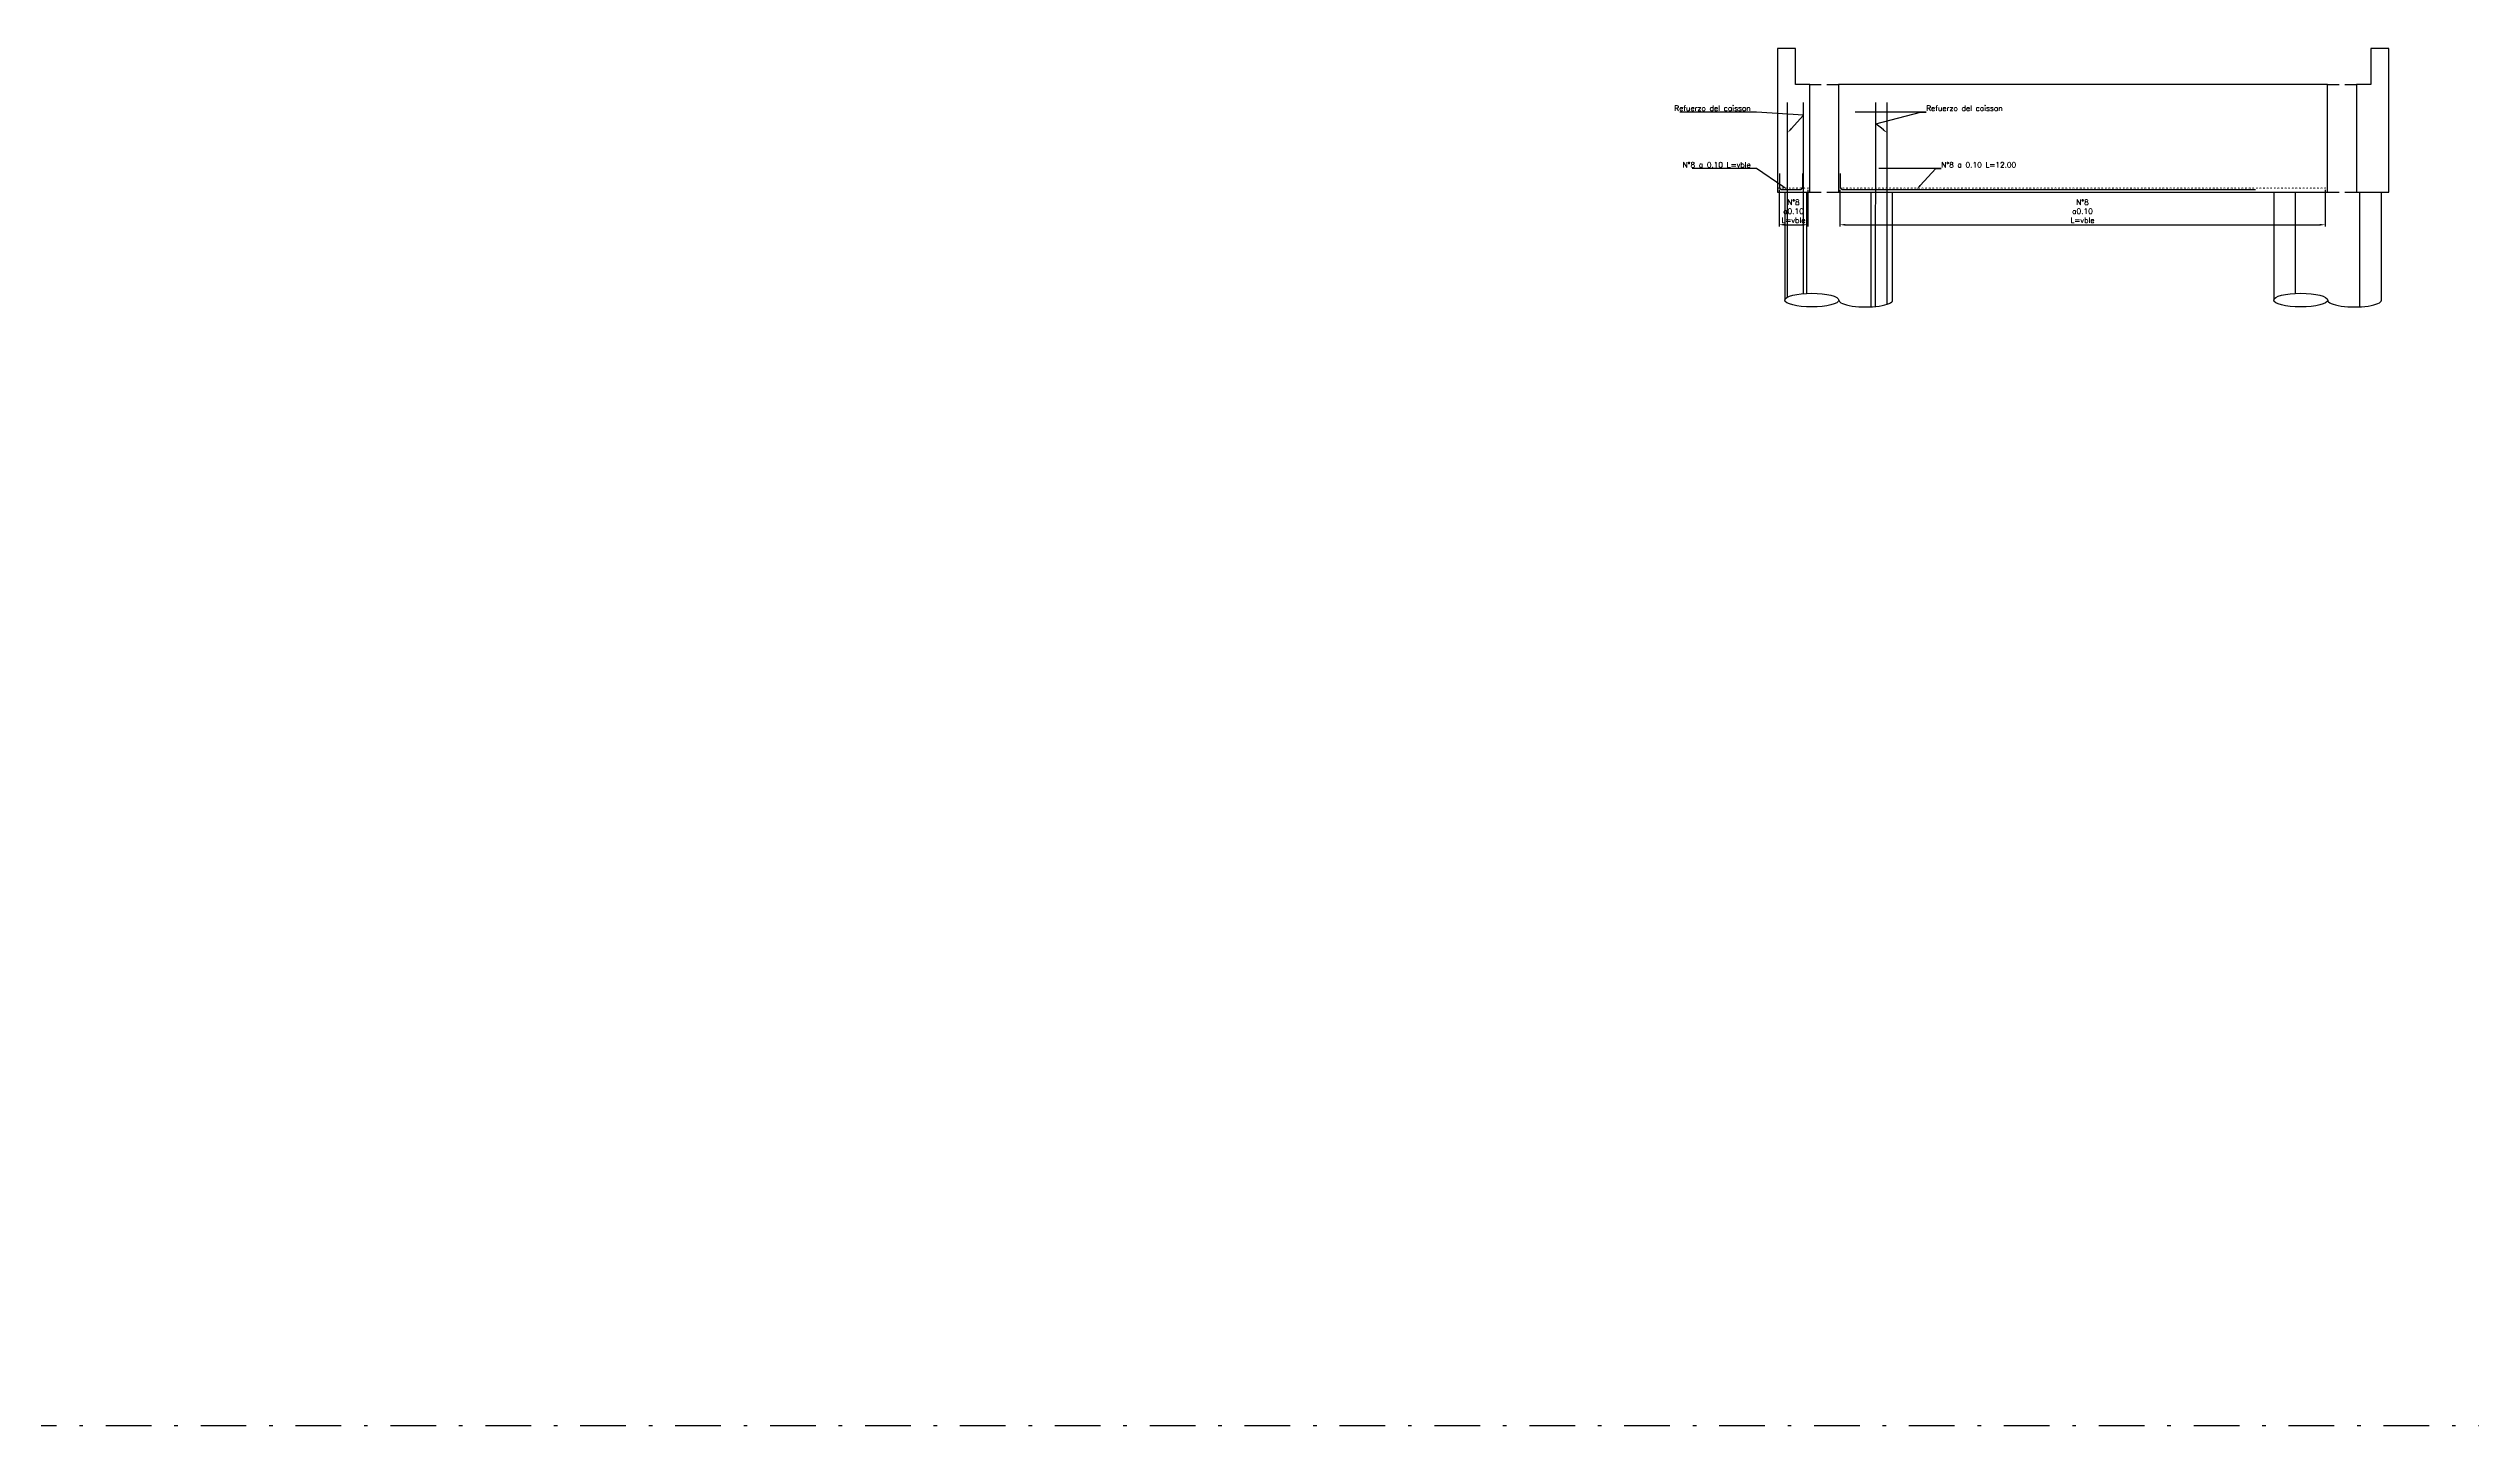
# Model space of a CAD drawing. Header units: metres. Extents: x 1080427 to 1081241, y 976768 to 977191.
# Drawn here: x 1080711.5 to 1080778.9, y 976987.8 to 977026.1 of the extents above; entities that cross this region are included whole.
import ezdxf
from ezdxf import colors
from ezdxf.entities.mleader import LeaderData, LeaderLine
from ezdxf.math import Vec2, Vec3

# ---------------------------------------------------------------- set-up
doc = ezdxf.new("R2010")
doc.units = ezdxf.units.M
doc.header["$LTSCALE"] = 25.4
doc.linetypes.add('DASHDOT', pattern=[1, 0.5, -0.25, 0, -0.25])
doc.linetypes.add('HIDDEN', pattern=[0.375, 0.25, -0.125])
for name, color, linetype in [('CONTRAPESO', 3, 'Continuous'), ('COT', 1, 'Continuous'), ('EJE PUENTE', 41, 'DASHDOT'), ('PROY', 9, 'HIDDEN'), ('REF', 6, 'Continuous')]:
    doc.layers.add(name, color=color, linetype=linetype)
doc.layers.add('COTA', color=1, linetype='Continuous', lineweight=30)
doc.layers.add('COTACIM', color=20, linetype='Continuous', lineweight=5)
doc.styles.add('romans', font='romans.shx')
doc.dimstyles.new('Copy 75', dxfattribs={"dimtxt": 0.15, "dimasz": 0.15, "dimexe": 0.05, "dimexo": 0.05, "dimgap": 0.05, "dimtad": 1, "dimzin": 0, "dimdsep": 46, "dimtxsty": 'romans', "dimcen": 0.002, "dimclrd": 1, "dimclre": 1, "dimclrt": 3, "dimadec": 4, "dimazin": 0, "dimtfac": 1, "dimtofl": 0, "dimtmove": 1, "dimatfit": 3, "dimfxl": 1, "dimtolj": 1, "dimtzin": 0, "dimarcsym": 1})

# ---------------------------------------------------------------- blocks, each defined once
blk = doc.blocks.new('*U1244')
at = {"layer": 'REF', "ltscale": 0.1, "const_width": 0.04}
blk.add_lwpolyline([(-0.00634999992325902, 0, 1), (0.00634999992325902, 0, 1)], format="xyb", close=True, dxfattribs=at)
blk = doc.blocks.new('*U1245')
at = {"layer": 'COTA', "color": 0, "linetype": 'ByBlock', "lineweight": -2, "transparency": 16777216}
for p in [(0, 0), (0.1, 0), (0.2, 0), (0.3, 0), (0.4, 0), (0.5, 0), (0.6000000000000001, 0), (0.7000000000000001, 0), (0.8, 0)]:
    blk.add_blockref('*U1244', p, dxfattribs=at)
blk = doc.blocks.new('*U1248')
at = {"layer": 'REF', "ltscale": 0.1, "const_width": 0.04}
blk.add_lwpolyline([(-0.00634999992325902, 0, 1), (0.00634999992325902, 0, 1)], format="xyb", close=True, dxfattribs=at)
blk = doc.blocks.new('*U1246')
at = {"layer": 'COTA', "color": 0, "linetype": 'ByBlock', "lineweight": -2, "transparency": 16777216}
for p in [(0, 0), (0.1, 0), (0.2, 0), (0.3, 0), (0.4, 0), (0.5, 0), (0.6000000000000001, 0), (0.7000000000000001, 0), (0.8, 0), (0.9, 0), (1, 0), (1.1, 0), (1.2, 0), (1.3, 0), (1.4, 0), (1.5, 0), (1.6, 0), (1.7, 0), (1.8, 0), (1.9, 0), (2, 0), (2.1, 0), (2.2, 0), (2.3, 0), (2.4, 0), (2.5, 0), (2.6, 0), (2.7, 0), (2.8, 0), (2.9, 0), (3, 0), (3.1, 0), (3.2, 0), (3.3, 0), (3.4, 0), (3.5, 0), (3.6, 0), (3.7, 0), (3.8, 0), (3.9, 0), (4, 0), (4.100000000000001, 0), (4.2, 0), (4.3, 0), (4.4, 0), (4.5, 0), (4.600000000000001, 0), (4.7, 0), (4.800000000000001, 0), (4.9, 0), (5, 0), (5.100000000000001, 0), (5.2, 0), (5.300000000000001, 0), (5.4, 0), (5.5, 0), (5.600000000000001, 0), (5.7, 0), (5.800000000000001, 0), (5.9, 0), (6, 0), (6.100000000000001, 0), (6.2, 0), (6.300000000000001, 0), (6.4, 0), (6.5, 0), (6.600000000000001, 0), (6.7, 0), (6.800000000000001, 0), (6.9, 0), (7, 0), (7.100000000000001, 0), (7.2, 0), (7.300000000000001, 0), (7.4, 0), (7.5, 0), (7.600000000000001, 0), (7.7, 0), (7.800000000000001, 0), (7.9, 0), (8, 0), (8.1, 0), (8.200000000000001, 0), (8.3, 0), (8.4, 0), (8.5, 0), (8.6, 0), (8.700000000000001, 0), (8.8, 0), (8.9, 0), (9, 0), (9.1, 0), (9.200000000000001, 0), (9.3, 0), (9.4, 0), (9.5, 0), (9.600000000000001, 0), (9.700000000000001, 0), (9.8, 0), (9.9, 0), (10, 0), (10.1, 0), (10.2, 0), (10.3, 0), (10.4, 0), (10.5, 0), (10.6, 0), (10.7, 0), (10.8, 0), (10.9, 0), (11, 0), (11.1, 0), (11.2, 0), (11.3, 0), (11.4, 0), (11.5, 0), (11.6, 0), (11.7, 0), (11.8, 0), (11.9, 0), (12, 0), (12.1, 0), (12.2, 0), (12.3, 0), (12.4, 0), (12.5, 0), (12.6, 0), (12.7, 0), (12.8, 0), (12.9, 0), (13, 0), (13.1, 0), (13.2, 0), (13.3, 0), (13.4, 0), (13.5, 0)]:
    blk.add_blockref('*U1248', p, dxfattribs=at)
blk = doc.blocks.new('*D1249')
at = {"layer": 'COTA', "color": 1, "lineweight": -2, "transparency": 16777216}
for p, q in [((1080759.609408558, 977022.1923395449), (1080759.609394463, 977021.1671502759)), ((1080760.409563848, 977022.1834924141), (1080760.409549874, 977021.1671392741)), ((1080759.75939515, 977021.2171482135), (1080760.259550561, 977021.2171413366))]:
    blk.add_line(p, q, dxfattribs=at)
at = {"layer": 'COTA', "color": 1, "transparency": 16777216}
for points in [[(1080759.759395494, 977021.2421482136), (1080759.759394806, 977021.1921482135), (1080759.60939515, 977021.217150276)], [(1080760.259550905, 977021.2421413367), (1080760.259550218, 977021.1921413366), (1080760.409550561, 977021.2171392741)]]:
    blk.add_solid(points, dxfattribs=at)
at = {"layer": 'Defpoints', "color": 0, "transparency": 16777216}
for p in [(1080759.609409246, 977022.2423395449), (1080760.409564536, 977022.2334924141), (1080760.409550561, 977021.2171392741)]:
    blk.add_point(p, dxfattribs=at)
at = {"layer": 'COTA', "color": 3, "transparency": 16777216, "insert": (1080760.00947801, 977021.592144776), "char_height": 0.15, "attachment_point": 5, "rotation": 359.99921220704834, "style": 'romans'}
blk.add_mtext('\\A1;N°8\\Pa0.10\\PL=vble', dxfattribs=at)
blk = doc.blocks.new('*D1250')
at = {"layer": 'COTA', "color": 1, "lineweight": -2, "transparency": 16777216}
for p, q in [((1080761.299015116, 977022.1923395449), (1080761.29900102, 977021.1671502759)), ((1080774.799170406, 977022.1834924141), (1080774.799156429, 977021.1669646545)), ((1080761.449001708, 977021.2171482135), (1080774.649157117, 977021.2169667169))]:
    blk.add_line(p, q, dxfattribs=at)
at = {"layer": 'COTA', "color": 1, "transparency": 16777216}
for points in [[(1080761.449002051, 977021.2421482136), (1080761.449001364, 977021.1921482135), (1080761.299001708, 977021.217150276)], [(1080774.64915746, 977021.241966717), (1080774.649156773, 977021.1919667169), (1080774.799157117, 977021.2169646545)]]:
    blk.add_solid(points, dxfattribs=at)
at = {"layer": 'Defpoints', "color": 0, "transparency": 16777216}
for p in [(1080761.299015804, 977022.2423395449), (1080774.799171093, 977022.2334924141), (1080774.799157117, 977021.2169646545)]:
    blk.add_point(p, dxfattribs=at)
at = {"layer": 'COTA', "color": 3, "transparency": 16777216, "insert": (1080768.04908457, 977021.5920574652), "char_height": 0.15, "attachment_point": 5, "rotation": 359.99921220704834, "style": 'romans'}
blk.add_mtext('\\A1;N°8\\Pa0.10\\PL=vble', dxfattribs=at)

msp = doc.modelspace()

# ---------------------------------------------------------------- linework, layer by layer
at = {"layer": 'CONTRAPESO'}
for p, q in [((1080759.768407326, 977022.1201558952), (1080759.768407326, 977019.1201558952)), ((1080760.368407326, 977022.1201558952), (1080760.368407326, 977019.3070819151)), ((1080762.168407326, 977018.9330896948), (1080762.168407326, 977022.1201558952)), ((1080762.768407326, 977019.1201558952), (1080762.768407326, 977022.1201558952)), ((1080773.367948225, 977022.1201558952), (1080773.367948225, 977019.1201558952)), ((1080773.967948225, 977022.1201558952), (1080773.967948225, 977019.3070819152)), ((1080775.767948225, 977018.9330896949), (1080775.767948225, 977022.1201558952)), ((1080776.367948225, 977019.1201558952), (1080776.367948225, 977022.1201558952))]:
    msp.add_line(p, q, dxfattribs=at)
for points in [[(1080760.462181551, 977025.1201558952), (1080760.067635952, 977025.1201558952), (1080760.067635952, 977026.1201558952), (1080759.567635952, 977026.1201558952), (1080759.567635952, 977022.1201558952), (1080760.462181551, 977022.1201558952)], [(1080775.674174, 977022.1201558952), (1080776.570363344, 977022.1201558952), (1080776.570363344, 977026.1201558952), (1080776.070363344, 977026.1201558952), (1080776.070363344, 977025.1201558952), (1080775.674174, 977025.1201558952)], [(1080774.867948225, 977025.1201558952), (1080761.262181551, 977025.1201558952), (1080761.262181551, 977022.1201558952), (1080774.867948225, 977022.1201558952)]]:
    msp.add_lwpolyline(points, close=True, dxfattribs=at)
at = {"layer": 'COT'}
for centre in [(1080760.520094052, 977019.1201558954), (1080774.119634951, 977019.1201558955)]:
    msp.add_ellipse(centre, major_axis=(0.7516867259982973, 0), ratio=0.2538986966102749, dxfattribs=at)
for centre in [(1080762.020094052, 977019.1201558954), (1080775.619634951, 977019.1201558955)]:
    msp.add_ellipse(centre, major_axis=(0.7483132740017027, 0), ratio=0.2550432908527803, start_param=3.141592653589792, end_param=6.283185307179586, dxfattribs=at)
at = {"layer": 'EJE PUENTE', "ltscale": 0.1}
msp.add_lwpolyline([(1080657.623936013, 976987.8159879303), (1080787.827967887, 976987.8159879303)], dxfattribs=at)
at = {"layer": 'PROY', "color": 250, "ltscale": 0.05}
for p, q in [((1080760.462181551, 977025.1201558952), (1080761.262181551, 977025.1201558952)), ((1080774.867948225, 977025.1201558952), (1080775.667948225, 977025.1201558952)), ((1080760.462181551, 977022.1201558952), (1080761.262181551, 977022.1201558952)), ((1080774.867948225, 977022.1201558952), (1080775.667948225, 977022.1201558952))]:
    msp.add_line(p, q, dxfattribs=at)
at = {"layer": 'REF'}
for points in [[(1080759.842976212, 977019.20303131), (1080759.843776546, 977024.6184792247)], [(1080760.293407326, 977019.302122819), (1080760.293407326, 977024.6184792246)], [(1080762.29480798, 977018.9426294564), (1080762.299281883, 977024.6176650993)], [(1080762.615722535, 977019.0046239686), (1080762.619317868, 977024.6174127996)]]:
    msp.add_lwpolyline(points, dxfattribs=at)
for points in [[(1080759.617635952, 977022.6451558952), (1080759.617635952, 977022.2711558952, 0.414213562373095), (1080759.693635951, 977022.1951558952), (1080760.191635952, 977022.1951558952, 0.414213562373095), (1080760.267635952, 977022.2711558952), (1080760.267635952, 977022.6451558954)], [(1080761.312181551, 977022.6451558952), (1080761.312181551, 977022.2711558952, 0.414213562373095), (1080761.388181551, 977022.1951558952), (1080772.862181551, 977022.1951558952)]]:
    msp.add_lwpolyline(points, format="xyb", dxfattribs=at)

# ---------------------------------------------------------------- block references
at = {"layer": 'COTA', "color": 2}
for name, p in [('*U1245', (1080759.609564536, 977022.2334924142)), ('*U1246', (1080761.299171093, 977022.2334924142))]:
    msp.add_blockref(name, p, dxfattribs=at)

# ---------------------------------------------------------------- dimensions: what is measured, and where the dimension line sits
for base, p1, p2, picture, middle in [((1080760.409550561, 977021.2171392741), (1080759.609409246, 977022.242339545), (1080760.409564536, 977022.2334924142), '*D1249', (1080760.009472854, 977021.217144776)), ((1080774.799157117, 977021.2169646545), (1080761.299015804, 977022.242339545), (1080774.799171093, 977022.2334924142), '*D1250', (1080768.049079414, 977021.2170574652))]:
    dim = msp.add_linear_dim(base=base, p1=p1, p2=p2, angle=359.9992122070483, text='N°8\\Pa0.10\\PL=vble', dimstyle='Copy 75', dxfattribs=at)
    dim.commit()
    dim.dimension.update_dxf_attribs({"geometry": picture, "text_midpoint": middle, "dimtype": 160})

# ---------------------------------------------------------------- leaders
at = {"layer": 'COTACIM'}
ml = msp.add_multileader_mtext('Standard', dxfattribs=at)
ml.set_content('Refuerzo del caisson', color=3, style='romans')
ml.set_leader_properties(color=256)
ml.build(insert=Vec2(0, 0))
ml.multileader.update_dxf_attribs({"text_left_attachment_type": 6, "text_right_attachment_type": 6, "dogleg_length": 0.1560199508385566, "arrow_head_size": 0.15})
ctx = ml.context
ctx.base_point, ctx.char_height, ctx.arrow_head_size, ctx.landing_gap_size, ctx.plane_origin = Vec3(1080756.443477379, 977024.3521123907), 0.15, 0.15, 0, Vec3(1080764.34122681, 977022.9957232093)
ctx.left_attachment, ctx.right_attachment, ctx.text_align_type = 6, 6, 2
notes = []
notes.append((ctx, [(1, (1, 1, 0), (1080758.978068759, 977024.3521123907), (-1, 0), 0.1560199508385566, [(1, [(1080759.843651221, 977023.7704670315), (1080760.293407326, 977024.2684003093)], 0, [])])]))
ctx.mtext.insert, ctx.mtext.width, ctx.mtext.alignment, ctx.mtext.flow_direction = Vec3(1080758.822048808, 977024.5321123907), 4.216741702286527, 3, 5
ml = msp.add_multileader_mtext('Standard', dxfattribs=at)
ml.set_content('Refuerzo del caisson', color=3, style='romans')
ml.set_leader_properties(color=256)
ml.build(insert=Vec2(0, 0))
ml.multileader.update_dxf_attribs({"text_left_attachment_type": 6, "text_right_attachment_type": 6, "dogleg_length": 0.1560199508385566, "arrow_head_size": 0.15})
ctx = ml.context
ctx.base_point, ctx.char_height, ctx.arrow_head_size, ctx.landing_gap_size, ctx.plane_origin = Vec3(1080763.702314294, 977024.3521123907), 0.15, 0.15, 0, Vec3(1080758.183136292, 977022.9957232093)
ctx.left_attachment, ctx.right_attachment = 6, 6
notes.append((ctx, [(1, (1, 1, 0), (1080763.546294344, 977024.3521123907), (1, 0), 0.1560199508385566, [(1, [(1080762.618775373, 977023.7705067056), (1080762.297825732, 977024.0280191175)], 0, [])])]))
ctx.mtext.insert, ctx.mtext.width, ctx.mtext.flow_direction = Vec3(1080763.702314294, 977024.5321123907), 4.216741702286527, 5
ml = msp.add_multileader_mtext('Standard', dxfattribs=at)
ml.set_content('N°8 a 0.10 L=vble', color=3, style='romans')
ml.set_leader_properties(color=256)
ml.build(insert=Vec2(0, 0))
ml.multileader.update_dxf_attribs({"text_left_attachment_type": 6, "text_right_attachment_type": 6, "dogleg_length": 0.1560199508385566, "arrow_head_size": 0.15})
ctx = ml.context
ctx.base_point, ctx.char_height, ctx.arrow_head_size, ctx.landing_gap_size, ctx.plane_origin = Vec3(1080756.678958854, 977022.7768012544), 0.15, 0.15, 0, Vec3(1080764.340993999, 977021.420412073)
ctx.left_attachment, ctx.right_attachment, ctx.text_align_type = 6, 6, 2
notes.append((ctx, [(1, (1, 1, 0), (1080758.977835948, 977022.7768012544), (-1, 0), 0.1560199508385566, [(0, [(1080759.84341841, 977022.1951558952)], 0, [])])]))
ctx.mtext.insert, ctx.mtext.width, ctx.mtext.alignment, ctx.mtext.flow_direction = Vec3(1080758.821815997, 977022.9568012544), 4.216741702286527, 3, 5
ml = msp.add_multileader_mtext('Standard', dxfattribs=at)
ml.set_content('N°8 a 0.10 L=12.00', color=3, style='romans')
ml.set_leader_properties(color=256)
ml.build(insert=Vec2(0, 0))
ml.multileader.update_dxf_attribs({"text_left_attachment_type": 6, "text_right_attachment_type": 6, "dogleg_length": 0.1560199508385566, "arrow_head_size": 0.15})
ctx = ml.context
ctx.base_point, ctx.char_height, ctx.arrow_head_size, ctx.landing_gap_size, ctx.plane_origin = Vec3(1080764.122178619, 977022.7768012544), 0.15, 0.15, 0, Vec3(1080767.928123509, 977021.420412073)
ctx.left_attachment, ctx.right_attachment = 6, 6
notes.append((ctx, [(0, (1, 1, 0), (1080763.966158669, 977022.7768012544), (1, 0), 0.1560199508385566, [(0, [(1080763.430547919, 977022.1951558952)], 0, [])])]))
ctx.mtext.insert, ctx.mtext.width, ctx.mtext.flow_direction = Vec3(1080764.122178619, 977022.9568012544), 4.216741702286527, 5
for ctx, leaders in notes:
    for number, flags, end, landing, length, lines in leaders:
        leader = LeaderData()
        leader.index, (leader.has_last_leader_line, leader.has_dogleg_vector, leader.attachment_direction) = number, flags
        leader.last_leader_point, leader.dogleg_vector, leader.dogleg_length = Vec3(end), Vec3(landing), length
        for number, points, colour, breaks in lines:
            line = LeaderLine()
            line.index, line.vertices, line.color, line.breaks = number, Vec3.list(points), colors.encode_raw_color(colour), breaks
            leader.lines.append(line)
        ctx.leaders.append(leader)

doc.saveas('drawing.dxf')
